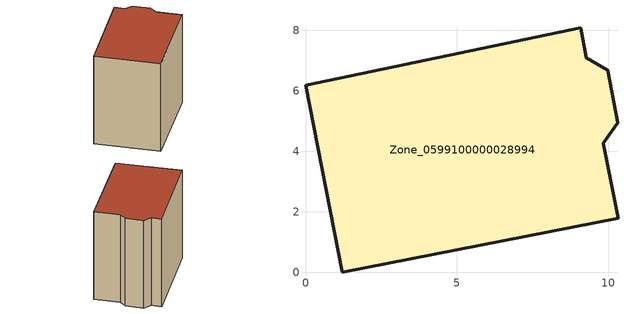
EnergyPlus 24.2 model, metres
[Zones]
Zone_0599100000028994
 floor ground (C_G): 0,6.19 9.1,8.09 9.29,7.1 10,6.68 10.33,4.95 9.85,4.27 10.33,1.79 1.22,0 z0
 wall outside (C_F): 1.22,0 10.33,1.79 9.85,4.27 10.33,4.95 10,6.68 9.29,7.1 9.1,8.09 0,6.19 1.22,0 z0:9.24
 roof outside (C_R): 9.1,8.09 0,6.19 1.22,0 10.33,1.79 9.85,4.27 10.33,4.95 10,6.68 9.29,7.1 z9.24
[BUILDING]
Pand.0599100000028994: North Axis=0; Terrain=City; Loads Convergence Tolerance Value=0.04; Temperature Convergence Tolerance Value=0.4; Solar Distribution=FullExterior; Maximum Number of Warmup Days=25; Minimum Number of Warmup Days=1
[Site:Location]
Rotterdam.The.Hague.AP_ZH_NLD Design_Conditions: Latitude=51.96; Longitude=4.45; Time Zone=1; Elevation=-4.5
[SITE:GROUNDTEMPERATURE:BUILDINGSURFACE]
18, 18, 18, 18, 18, 18, 18, 18, 18, 18, 18, 18
[MATERIAL] Thermal Absorptance=0.9; Solar Absorptance=0.7; Visible Absorptance=0.7
Name | Roughness | Thickness | Conductivity | Density | Specific Heat
G.TI.1946 | MediumSmooth | 0.15 | 1 | 540 | 1210
F.TI.1946 | Rough | 0.3 | 0.857143 | 1920 | 840
R.TI.1946 | MediumRough | 0.2 | 0.1 | 1500 | 1000
[CONSTRUCTION]
C_G: G.TI.1946
C_F: F.TI.1946
C_R: R.TI.1946
[ZONE]
Zone_0599100000028994: Type=1; Multiplier=1; Ceiling Height=Autocalculate; Volume=Autocalculate; Floor Area=autocalculate; Part of Total Floor Area=Yes
[ZONEINFILTRATION:DESIGNFLOWRATE]
Infil_Zone_0599100000028994: Zone or ZoneList or Space or SpaceList=Zone_0599100000028994; Schedule=AlwaysOn; Design Flow Rate Calculation Method=Flow/Area; Flow Rate per Floor Area=0.003; Constant Term Coefficient=1; Temperature Term Coefficient=0; Velocity Term Coefficient=0; Velocity Squared Term Coefficient=0
[HVACTEMPLATE:ZONE:IDEALLOADSAIRSYSTEM]
Zone_0599100000028994: Maximum Heating Supply Air Temperature=50; Minimum Cooling Supply Air Temperature=13; Maximum Heating Supply Air Humidity Ratio=0.0156; Minimum Cooling Supply Air Humidity Ratio=0.0077; Heating Limit=NoLimit; Cooling Limit=NoLimit; Dehumidification Control Type=ConstantSensibleHeatRatio; Cooling Sensible Heat Ratio=0.7; Dehumidification Setpoint=60; Humidification Control Type=None; Humidification Setpoint=30; Outdoor Air Method=None; Outdoor Air Flow Rate per Person=0.00944; Outdoor Air Flow Rate per Zone Floor Area=0; Outdoor Air Flow Rate per Zone=0; Demand Controlled Ventilation Type=None; Outdoor Air Economizer Type=NoEconomizer; Heat Recovery Type=None; Sensible Heat Recovery Effectiveness=0.7; Latent Heat Recovery Effectiveness=0.65
[ZONECONTROL:THERMOSTAT]
ThermostatControl_Zone_0599100000028994: Zone or ZoneList=Zone_0599100000028994; Control Type Schedule=DualSetpointControlType; Control 1=Thermostat_Zone_0599100000028994; Temperature Difference Between Cutout And Setpoint=0
[THERMOSTATSETPOINT:DUALSETPOINT]
Thermostat_Zone_0599100000028994: Heating Setpoint Temperature Schedule=HeatingSetpoint_Zone_0599100000028994; Cooling Setpoint Temperature Schedule=CoolingSetpoint_Zone_0599100000028994
[SCHEDULE:COMPACT]
HeatingSetpoint_Zone_0599100000028994: Through: 12/31, For: AllDays, Until: 24:00, 21
CoolingSetpoint_Zone_0599100000028994: Through: 12/31, For: AllDays, Until: 24:00, 24
DualSetpointControlType: Through: 12/31, For: AllDays, Until: 24:00, 4
AlwaysOn: Through: 12/31, For: AllDays, Until: 24:00, 1
